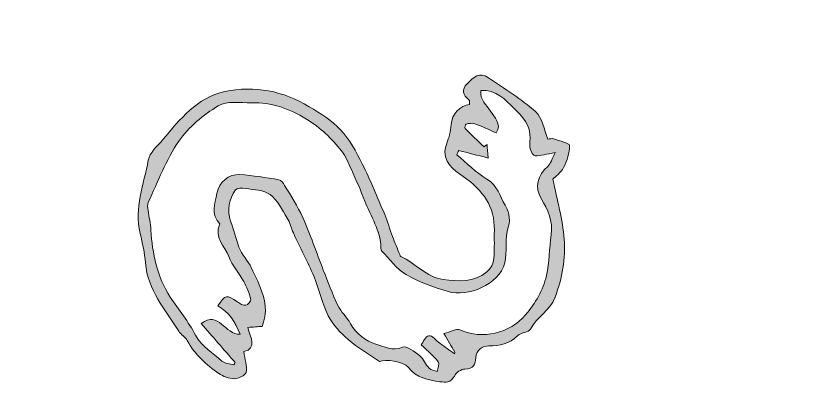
# Model space of a CAD drawing. Header units: inches. Extents: x 2.8 to 15.2, y 2.3 to 21.7.
# Drawn here: x 6.093 to 9.408, y 17.916 to 19.527 of the extents above; entities that cross this region are included whole.
import ezdxf

# ---------------------------------------------------------------- set-up
doc = ezdxf.new("R2010")
doc.units = ezdxf.units.IN
doc.header["$MEASUREMENT"] = 0
doc.layers.add('Layer 1', color=7, linetype='Continuous')

# ---------------------------------------------------------------- blocks, each defined once
blk = doc.blocks.new('block 2')
at = {"layer": 'Layer 1', "lineweight": 0}
blk.add_open_spline([(2.7778, 21.7431), (6.9259, 21.7431), (11.0741, 21.7431), (15.2222, 21.7431), (15.2222, 15.2477), (15.2222, 8.7523), (15.2222, 2.2569), (11.0741, 2.2569), (6.9259, 2.2569), (2.7778, 2.2569), (2.7778, 8.7523), (2.7778, 15.2477), (2.7778, 21.7431)], degree=3, knots=[0, 0, 0, 0, 1, 1, 1, 2, 2, 2, 3, 3, 3, 4, 4, 4, 4], dxfattribs=at)
blk = doc.blocks.new('block 16')
at = {"layer": 'Layer 1', "lineweight": 0}
blk.add_open_spline([(7.611, 18.0845), (7.6333, 18.0965), (7.7126, 18.0858), (7.7307, 18.0615), (7.7648, 18.0159), (7.8134, 18.0078), (7.8633, 18.0009), (7.8867, 17.9977), (7.9085, 17.9963), (7.9233, 18.0244), (7.9308, 18.0386), (7.9524, 18.0539), (7.9675, 18.0537), (8.0028, 18.0532), (8.0116, 18.0746), (8.013, 18.0999), (8.0151, 18.1363), (8.0409, 18.1494), (8.0671, 18.1501), (8.1134, 18.1512), (8.1535, 18.158), (8.1877, 18.1932), (8.201, 18.207), (8.2342, 18.2061), (8.2415, 18.2204), (8.2673, 18.2712), (8.3217, 18.2948), (8.3439, 18.3537), (8.3742, 18.4341), (8.3877, 18.5145), (8.3818, 18.596), (8.3758, 18.6777), (8.352, 18.7581), (8.3347, 18.8457), (8.3448, 18.8562), (8.368, 18.8721), (8.3793, 18.8941), (8.3937, 18.9223), (8.4049, 18.9556), (8.404, 18.9863), (8.4037, 18.9964), (8.3614, 19.006), (8.3378, 19.0141), (8.3302, 19.0167), (8.3207, 19.0135), (8.3136, 19.0131), (8.2969, 19.0531), (8.2908, 19.1016), (8.2634, 19.1263), (8.2033, 19.1804), (8.1327, 19.2228), (8.0658, 19.2693), (8.0274, 19.2961), (8.0033, 19.2699), (7.9777, 19.2449), (7.9502, 19.2181), (7.96, 19.1979), (7.984, 19.1767), (7.9878, 19.1734), (7.9863, 19.1641), (7.9872, 19.1574), (7.9463, 19.1546), (7.9128, 19.116), (7.9101, 19.0734), (7.9093, 19.0593), (7.9072, 19.0451), (7.9037, 19.0314), (7.8976, 19.0075), (7.8838, 18.9839), (7.884, 18.9602), (7.8847, 18.9006), (7.9365, 18.8753), (7.9758, 18.846), (8.0546, 18.7874), (8.0976, 18.7148), (8.0894, 18.615), (8.0884, 18.6033), (8.0907, 18.5915), (8.0903, 18.5797), (8.0889, 18.5369), (8.0964, 18.4896), (8.0584, 18.4588), (8.0049, 18.4154), (7.9405, 18.4185), (7.8768, 18.4276), (7.8063, 18.4376), (7.7605, 18.4944), (7.7, 18.5236), (7.6979, 18.5246), (7.6967, 18.5283), (7.6956, 18.531), (7.6854, 18.5561), (7.6747, 18.5811), (7.6652, 18.6065), (7.6539, 18.637), (7.6452, 18.6686), (7.6326, 18.6986), (7.6024, 18.7698), (7.5734, 18.8416), (7.5386, 18.9105), (7.5134, 18.9604), (7.4855, 19.0115), (7.4479, 19.052), (7.4118, 19.0911), (7.3639, 19.1207), (7.3175, 19.1484), (7.2087, 19.2133), (7.09, 19.2382), (6.9654, 19.2113), (6.8491, 19.1861), (6.7787, 19.0961), (6.7067, 19.0111), (6.6837, 18.984), (6.6511, 18.9562), (6.6456, 18.9248), (6.6279, 18.8242), (6.5851, 18.7257), (6.6118, 18.6196), (6.622, 18.5792), (6.6302, 18.5378), (6.6337, 18.4965), (6.6434, 18.3832), (6.7158, 18.3016), (6.7727, 18.2121), (6.7822, 18.1972), (6.7999, 18.1874), (6.8083, 18.1722), (6.8404, 18.1146), (6.8872, 18.0713), (6.9404, 18.035), (6.9585, 18.0227), (6.9825, 18.0133), (7.0038, 18.0134), (7.0215, 18.0136), (7.0522, 18.0275), (7.0541, 18.0392), (7.0586, 18.0658), (7.049, 18.0948), (7.0447, 18.1264), (7.1015, 18.1402), (7.073, 18.1846), (7.0608, 18.2273), (7.0841, 18.229), (7.1039, 18.2304), (7.1212, 18.2317), (7.1579, 18.3241), (7.1097, 18.4017), (7.0758, 18.4767), (7.0636, 18.5038), (7.0355, 18.5301), (7.0241, 18.5626), (7.0116, 18.5981), (7.0013, 18.6343), (6.9895, 18.6701), (6.9739, 18.7175), (6.9814, 18.7621), (7.0101, 18.8014), (7.016, 18.8094), (7.0381, 18.8093), (7.0517, 18.807), (7.0868, 18.8011), (7.1282, 18.8011), (7.1542, 18.7816), (7.1852, 18.7583), (7.2043, 18.7181), (7.2257, 18.6834), (7.2372, 18.6647), (7.2418, 18.6419), (7.2513, 18.6217), (7.2799, 18.5606), (7.3115, 18.5009), (7.3376, 18.4388), (7.36, 18.3856), (7.3713, 18.3272), (7.3972, 18.276), (7.4162, 18.2386), (7.4475, 18.2052), (7.4797, 18.1774), (7.5199, 18.1426), (7.5667, 18.1153), (7.611, 18.0845)], degree=3, knots=[0, 0, 0, 0, 1, 1, 1, 2, 2, 2, 3, 3, 3, 4, 4, 4, 5, 5, 5, 6, 6, 6, 7, 7, 7, 8, 8, 8, 9, 9, 9, 10, 10, 10, 11, 11, 11, 12, 12, 12, 13, 13, 13, 14, 14, 14, 15, 15, 15, 16, 16, 16, 17, 17, 17, 18, 18, 18, 19, 19, 19, 20, 20, 20, 21, 21, 21, 22, 22, 22, 23, 23, 23, 24, 24, 24, 25, 25, 25, 26, 26, 26, 27, 27, 27, 28, 28, 28, 29, 29, 29, 30, 30, 30, 31, 31, 31, 32, 32, 32, 33, 33, 33, 34, 34, 34, 35, 35, 35, 36, 36, 36, 37, 37, 37, 38, 38, 38, 39, 39, 39, 40, 40, 40, 41, 41, 41, 42, 42, 42, 43, 43, 43, 44, 44, 44, 45, 45, 45, 46, 46, 46, 47, 47, 47, 48, 48, 48, 49, 49, 49, 50, 50, 50, 51, 51, 51, 52, 52, 52, 53, 53, 53, 54, 54, 54, 55, 55, 55, 56, 56, 56, 57, 57, 57, 58, 58, 58, 59, 59, 59, 60, 60, 60, 60], dxfattribs=at)
blk = doc.blocks.new('block 75')
at = {"layer": 'Layer 1', "lineweight": 0}
blk.add_open_spline([(7.611, 18.0845), (7.5667, 18.1153), (7.5199, 18.1426), (7.4797, 18.1774), (7.4475, 18.2052), (7.4162, 18.2386), (7.3972, 18.276), (7.3713, 18.3272), (7.36, 18.3856), (7.3376, 18.4388), (7.3115, 18.5009), (7.2799, 18.5606), (7.2513, 18.6217), (7.2418, 18.6419), (7.2372, 18.6647), (7.2257, 18.6834), (7.2043, 18.7181), (7.1852, 18.7583), (7.1542, 18.7816), (7.1282, 18.8011), (7.0868, 18.8011), (7.0517, 18.807), (7.0381, 18.8093), (7.016, 18.8094), (7.0101, 18.8014), (6.9814, 18.7621), (6.9739, 18.7175), (6.9895, 18.6701), (7.0013, 18.6343), (7.0116, 18.5981), (7.0241, 18.5626), (7.0355, 18.5301), (7.0636, 18.5038), (7.0758, 18.4767), (7.1097, 18.4017), (7.1579, 18.3241), (7.1212, 18.2317), (7.1039, 18.2304), (7.0841, 18.229), (7.0608, 18.2273), (7.073, 18.1846), (7.1015, 18.1402), (7.0447, 18.1264), (7.049, 18.0948), (7.0586, 18.0658), (7.0541, 18.0392), (7.0522, 18.0275), (7.0215, 18.0136), (7.0038, 18.0134), (6.9825, 18.0133), (6.9585, 18.0227), (6.9404, 18.035), (6.8872, 18.0713), (6.8404, 18.1146), (6.8083, 18.1722), (6.7999, 18.1874), (6.7822, 18.1972), (6.7727, 18.2121), (6.7158, 18.3016), (6.6434, 18.3832), (6.6337, 18.4965), (6.6302, 18.5378), (6.622, 18.5792), (6.6118, 18.6196), (6.5851, 18.7257), (6.6279, 18.8242), (6.6456, 18.9248), (6.6511, 18.9562), (6.6837, 18.984), (6.7067, 19.0111), (6.7787, 19.0961), (6.8491, 19.1861), (6.9654, 19.2113), (7.09, 19.2382), (7.2087, 19.2133), (7.3175, 19.1484), (7.3639, 19.1207), (7.4118, 19.0911), (7.4479, 19.052), (7.4855, 19.0115), (7.5134, 18.9604), (7.5386, 18.9105), (7.5734, 18.8416), (7.6024, 18.7698), (7.6326, 18.6986), (7.6452, 18.6686), (7.6539, 18.637), (7.6652, 18.6065), (7.6747, 18.5811), (7.6854, 18.5561), (7.6956, 18.531), (7.6967, 18.5283), (7.6979, 18.5246), (7.7, 18.5236), (7.7605, 18.4944), (7.8063, 18.4376), (7.8768, 18.4276), (7.9405, 18.4185), (8.0049, 18.4154), (8.0584, 18.4588), (8.0964, 18.4896), (8.0889, 18.5369), (8.0903, 18.5797), (8.0907, 18.5915), (8.0884, 18.6033), (8.0894, 18.615), (8.0976, 18.7148), (8.0546, 18.7874), (7.9758, 18.846), (7.9365, 18.8753), (7.8847, 18.9006), (7.884, 18.9602), (7.8838, 18.9839), (7.8976, 19.0075), (7.9037, 19.0314), (7.9072, 19.0451), (7.9093, 19.0593), (7.9101, 19.0734), (7.9128, 19.116), (7.9463, 19.1546), (7.9872, 19.1574), (7.9863, 19.1641), (7.9878, 19.1734), (7.984, 19.1767), (7.96, 19.1979), (7.9502, 19.2181), (7.9777, 19.2449), (8.0033, 19.2699), (8.0274, 19.2961), (8.0658, 19.2693), (8.1327, 19.2228), (8.2033, 19.1804), (8.2634, 19.1263), (8.2908, 19.1016), (8.2969, 19.0531), (8.3136, 19.0131), (8.3207, 19.0135), (8.3302, 19.0167), (8.3378, 19.0141), (8.3614, 19.006), (8.4037, 18.9964), (8.404, 18.9863), (8.4049, 18.9556), (8.3937, 18.9223), (8.3793, 18.8941), (8.368, 18.8721), (8.3448, 18.8562), (8.3347, 18.8457), (8.352, 18.7581), (8.3758, 18.6777), (8.3818, 18.596), (8.3877, 18.5145), (8.3742, 18.4341), (8.3439, 18.3537), (8.3217, 18.2948), (8.2673, 18.2712), (8.2415, 18.2204), (8.2342, 18.2061), (8.201, 18.207), (8.1877, 18.1932), (8.1535, 18.158), (8.1134, 18.1512), (8.0671, 18.1501), (8.0409, 18.1494), (8.0151, 18.1363), (8.013, 18.0999), (8.0116, 18.0746), (8.0028, 18.0532), (7.9675, 18.0537), (7.9524, 18.0539), (7.9308, 18.0386), (7.9233, 18.0244), (7.9085, 17.9963), (7.8867, 17.9977), (7.8633, 18.0009), (7.8134, 18.0078), (7.7648, 18.0159), (7.7307, 18.0615), (7.7126, 18.0858), (7.6333, 18.0965), (7.611, 18.0845)], degree=3, knots=[0, 0, 0, 0, 1, 1, 1, 2, 2, 2, 3, 3, 3, 4, 4, 4, 5, 5, 5, 6, 6, 6, 7, 7, 7, 8, 8, 8, 9, 9, 9, 10, 10, 10, 11, 11, 11, 12, 12, 12, 13, 13, 13, 14, 14, 14, 15, 15, 15, 16, 16, 16, 17, 17, 17, 18, 18, 18, 19, 19, 19, 20, 20, 20, 21, 21, 21, 22, 22, 22, 23, 23, 23, 24, 24, 24, 25, 25, 25, 26, 26, 26, 27, 27, 27, 28, 28, 28, 29, 29, 29, 30, 30, 30, 31, 31, 31, 32, 32, 32, 33, 33, 33, 34, 34, 34, 35, 35, 35, 36, 36, 36, 37, 37, 37, 38, 38, 38, 39, 39, 39, 40, 40, 40, 41, 41, 41, 42, 42, 42, 43, 43, 43, 44, 44, 44, 45, 45, 45, 46, 46, 46, 47, 47, 47, 48, 48, 48, 49, 49, 49, 50, 50, 50, 51, 51, 51, 52, 52, 52, 53, 53, 53, 54, 54, 54, 55, 55, 55, 56, 56, 56, 57, 57, 57, 58, 58, 58, 59, 59, 59, 60, 60, 60, 60], dxfattribs=at)
blk = doc.blocks.new('block 76')
at = {"layer": 'Layer 1', "lineweight": 0}
blk.add_open_spline([(6.8668, 18.2431), (6.94, 18.3005), (6.9658, 18.1957), (7.0288, 18.1988), (7.009, 18.2505), (6.9829, 18.292), (6.9354, 18.3169), (6.9695, 18.3651), (6.9716, 18.3652), (7.0182, 18.3335), (7.0285, 18.3265), (7.0419, 18.3184), (7.0527, 18.3199), (7.0612, 18.321), (7.0756, 18.3381), (7.0739, 18.3445), (7.0671, 18.3702), (7.0573, 18.3957), (7.0444, 18.419), (7.0249, 18.4543), (6.9959, 18.4855), (6.982, 18.5226), (6.9657, 18.5664), (6.9184, 18.6035), (6.9447, 18.6592), (6.9059, 18.6982), (6.9232, 18.7436), (6.9321, 18.7868), (6.9422, 18.835), (6.9812, 18.8682), (7.0285, 18.8652), (7.0828, 18.8616), (7.1369, 18.8525), (7.1907, 18.8434), (7.1998, 18.8418), (7.209, 18.8295), (7.2147, 18.82), (7.2408, 18.7761), (7.2696, 18.7331), (7.2902, 18.6865), (7.322, 18.6145), (7.3476, 18.5398), (7.3764, 18.4665), (7.3958, 18.4171), (7.4141, 18.367), (7.4371, 18.3193), (7.4504, 18.2918), (7.475, 18.27), (7.4898, 18.243), (7.5137, 18.199), (7.5548, 18.1709), (7.5961, 18.1578), (7.6281, 18.1476), (7.6648, 18.1268), (7.7075, 18.1451), (7.7236, 18.1519), (7.7575, 18.1255), (7.779, 18.1087), (7.7952, 18.096), (7.803, 18.0729), (7.8177, 18.0575), (7.8256, 18.0493), (7.8403, 18.0476), (7.8519, 18.043), (7.8536, 18.0571), (7.8619, 18.0764), (7.8557, 18.0844), (7.8372, 18.1082), (7.813, 18.1276), (7.7849, 18.1545), (7.7932, 18.1654), (7.8034, 18.1908), (7.8168, 18.1927), (7.8303, 18.1946), (7.8471, 18.173), (7.8626, 18.1619), (7.883, 18.1471), (7.9035, 18.1324), (7.924, 18.1177), (7.9245, 18.1199), (7.925, 18.1222), (7.9255, 18.1245), (7.9108, 18.1491), (7.8962, 18.1737), (7.8798, 18.2013), (7.9083, 18.2085), (7.9318, 18.2232), (7.9464, 18.2169), (8.0418, 18.1757), (8.1542, 18.2018), (8.2206, 18.2798), (8.2621, 18.3286), (8.2938, 18.3824), (8.3077, 18.4433), (8.3203, 18.4986), (8.3191, 18.5569), (8.3274, 18.6134), (8.3359, 18.6711), (8.313, 18.7189), (8.2855, 18.7653), (8.2583, 18.8112), (8.2697, 18.8636), (8.3129, 18.8993), (8.3261, 18.9102), (8.331, 18.9314), (8.3445, 18.9571), (8.3078, 18.9502), (8.2841, 18.9432), (8.2602, 18.9428), (8.2534, 18.9427), (8.243, 18.9607), (8.24, 18.972), (8.2365, 18.9855), (8.2382, 19.0008), (8.2392, 19.0151), (8.2433, 19.0711), (8.2058, 19.1075), (8.1724, 19.1412), (8.136, 19.1777), (8.0983, 19.2208), (8.0335, 19.2156), (8.0295, 19.1758), (8.0581, 19.1563), (8.0742, 19.1291), (8.0891, 19.104), (8.1234, 19.0786), (8.0978, 19.0389), (8.0684, 19.0519), (8.0393, 19.0662), (8.0089, 19.0773), (7.9981, 19.0812), (7.984, 19.0781), (7.972, 19.0757), (7.9695, 19.0752), (7.966, 19.06), (7.9687, 19.0573), (7.9941, 19.0312), (8.0208, 19.0063), (8.0471, 18.9811), (8.0513, 18.9842), (8.0555, 18.9872), (8.0598, 18.9903), (8.0612, 18.9751), (8.0626, 18.9599), (8.065, 18.9341), (8.0186, 18.9459), (7.9801, 18.9557), (7.9417, 18.9655), (7.9388, 18.9595), (7.9359, 18.9535), (7.933, 18.9475), (7.9749, 18.9133), (8.0135, 18.8737), (8.0594, 18.8464), (8.1032, 18.8204), (8.1137, 18.7744), (8.1349, 18.7376), (8.1462, 18.718), (8.1609, 18.6836), (8.1478, 18.6455), (8.1319, 18.5997), (8.1461, 18.5442), (8.1336, 18.4965), (8.1096, 18.405), (7.9787, 18.3526), (7.8973, 18.3771), (7.837, 18.3952), (7.7758, 18.4162), (7.7218, 18.4477), (7.682, 18.471), (7.6531, 18.5131), (7.6197, 18.5472), (7.6171, 18.5499), (7.6169, 18.5556), (7.6168, 18.56), (7.6159, 18.6322), (7.5737, 18.6902), (7.5495, 18.7543), (7.5327, 18.7988), (7.5131, 18.8423), (7.4934, 18.8856), (7.4813, 18.9124), (7.4704, 18.9412), (7.4522, 18.9636), (7.4105, 19.0151), (7.3661, 19.0604), (7.3057, 19.0969), (7.2317, 19.1417), (7.1596, 19.1668), (7.0761, 19.165), (7.0293, 19.1639), (6.9736, 19.1733), (6.9379, 19.1517), (6.8756, 19.114), (6.8141, 19.0639), (6.7733, 19.0046), (6.7199, 18.9271), (6.6864, 18.8357), (6.6457, 18.7497), (6.6411, 18.7401), (6.6436, 18.7265), (6.6451, 18.715), (6.6485, 18.688), (6.6558, 18.6614), (6.657, 18.6344), (6.6616, 18.5342), (6.6835, 18.439), (6.7375, 18.3536), (6.7715, 18.2998), (6.8144, 18.251), (6.8435, 18.1948), (6.8692, 18.1449), (6.9163, 18.122), (6.9532, 18.0868), (6.9646, 18.076), (6.9863, 18.0762), (7.0033, 18.0713), (7.0051, 18.0744), (7.0068, 18.0775), (7.0086, 18.0806), (6.9615, 18.1346), (6.9144, 18.1885), (6.8668, 18.2431)], degree=3, knots=[0, 0, 0, 0, 1, 1, 1, 2, 2, 2, 3, 3, 3, 4, 4, 4, 5, 5, 5, 6, 6, 6, 7, 7, 7, 8, 8, 8, 9, 9, 9, 10, 10, 10, 11, 11, 11, 12, 12, 12, 13, 13, 13, 14, 14, 14, 15, 15, 15, 16, 16, 16, 17, 17, 17, 18, 18, 18, 19, 19, 19, 20, 20, 20, 21, 21, 21, 22, 22, 22, 23, 23, 23, 24, 24, 24, 25, 25, 25, 26, 26, 26, 27, 27, 27, 28, 28, 28, 29, 29, 29, 30, 30, 30, 31, 31, 31, 32, 32, 32, 33, 33, 33, 34, 34, 34, 35, 35, 35, 36, 36, 36, 37, 37, 37, 38, 38, 38, 39, 39, 39, 40, 40, 40, 41, 41, 41, 42, 42, 42, 43, 43, 43, 44, 44, 44, 45, 45, 45, 46, 46, 46, 47, 47, 47, 48, 48, 48, 49, 49, 49, 50, 50, 50, 51, 51, 51, 52, 52, 52, 53, 53, 53, 54, 54, 54, 55, 55, 55, 56, 56, 56, 57, 57, 57, 58, 58, 58, 59, 59, 59, 60, 60, 60, 61, 61, 61, 62, 62, 62, 63, 63, 63, 64, 64, 64, 65, 65, 65, 66, 66, 66, 67, 67, 67, 68, 68, 68, 69, 69, 69, 70, 70, 70, 71, 71, 71, 72, 72, 72, 73, 73, 73, 74, 74, 74, 74], dxfattribs=at)
blk = doc.blocks.new('block 77')
at = {"layer": 'Layer 1', "true_color": 0xffffff}
h = blk.add_hatch(color=7, dxfattribs=at)
h.dxf.hatch_style = 2
edge = h.paths.add_edge_path()
edge.add_spline(control_points=[(7.611, 18.0845), (7.5667, 18.1153), (7.5199, 18.1426), (7.4797, 18.1774), (7.4475, 18.2052), (7.4162, 18.2386), (7.3972, 18.276), (7.3713, 18.3272), (7.36, 18.3856), (7.3376, 18.4388), (7.3115, 18.5009), (7.2799, 18.5606), (7.2513, 18.6217), (7.2418, 18.6419), (7.2372, 18.6647), (7.2257, 18.6834), (7.2043, 18.7181), (7.1852, 18.7583), (7.1542, 18.7816), (7.1282, 18.8011), (7.0868, 18.8011), (7.0517, 18.807), (7.0381, 18.8093), (7.016, 18.8094), (7.0101, 18.8014), (6.9814, 18.7621), (6.9739, 18.7175), (6.9895, 18.6701), (7.0013, 18.6343), (7.0116, 18.5981), (7.0241, 18.5626), (7.0355, 18.5301), (7.0636, 18.5038), (7.0758, 18.4767), (7.1097, 18.4017), (7.1579, 18.3241), (7.1212, 18.2317), (7.1039, 18.2304), (7.0841, 18.229), (7.0608, 18.2273), (7.073, 18.1846), (7.1015, 18.1402), (7.0447, 18.1264), (7.049, 18.0948), (7.0586, 18.0658), (7.0541, 18.0392), (7.0522, 18.0275), (7.0215, 18.0136), (7.0038, 18.0134), (6.9825, 18.0133), (6.9585, 18.0227), (6.9404, 18.035), (6.8872, 18.0713), (6.8404, 18.1146), (6.8083, 18.1722), (6.7999, 18.1874), (6.7822, 18.1972), (6.7727, 18.2121), (6.7158, 18.3016), (6.6434, 18.3832), (6.6337, 18.4965), (6.6302, 18.5378), (6.622, 18.5792), (6.6118, 18.6196), (6.5851, 18.7257), (6.6279, 18.8242), (6.6456, 18.9248), (6.6511, 18.9562), (6.6837, 18.984), (6.7067, 19.0111), (6.7787, 19.0961), (6.8491, 19.1861), (6.9654, 19.2113), (7.09, 19.2382), (7.2087, 19.2133), (7.3175, 19.1484), (7.3639, 19.1207), (7.4118, 19.0911), (7.4479, 19.052), (7.4855, 19.0115), (7.5134, 18.9604), (7.5386, 18.9105), (7.5734, 18.8416), (7.6024, 18.7698), (7.6326, 18.6986), (7.6452, 18.6686), (7.6539, 18.637), (7.6652, 18.6065), (7.6747, 18.5811), (7.6854, 18.5561), (7.6956, 18.531), (7.6967, 18.5283), (7.6979, 18.5246), (7.7, 18.5236), (7.7605, 18.4944), (7.8063, 18.4376), (7.8768, 18.4276), (7.9405, 18.4185), (8.0049, 18.4154), (8.0584, 18.4588), (8.0964, 18.4896), (8.0889, 18.5369), (8.0903, 18.5797), (8.0907, 18.5915), (8.0884, 18.6033), (8.0894, 18.615), (8.0976, 18.7148), (8.0546, 18.7874), (7.9758, 18.846), (7.9365, 18.8753), (7.8847, 18.9006), (7.884, 18.9602), (7.8838, 18.9839), (7.8976, 19.0075), (7.9037, 19.0314), (7.9072, 19.0451), (7.9093, 19.0593), (7.9101, 19.0734), (7.9128, 19.116), (7.9463, 19.1546), (7.9872, 19.1574), (7.9863, 19.1641), (7.9878, 19.1734), (7.984, 19.1767), (7.96, 19.1979), (7.9502, 19.2181), (7.9777, 19.2449), (8.0033, 19.2699), (8.0274, 19.2961), (8.0658, 19.2693), (8.1327, 19.2228), (8.2033, 19.1804), (8.2634, 19.1263), (8.2908, 19.1016), (8.2969, 19.0531), (8.3136, 19.0131), (8.3207, 19.0135), (8.3302, 19.0167), (8.3378, 19.0141), (8.3614, 19.006), (8.4037, 18.9964), (8.404, 18.9863), (8.4049, 18.9556), (8.3937, 18.9223), (8.3793, 18.8941), (8.368, 18.8721), (8.3448, 18.8562), (8.3347, 18.8457), (8.352, 18.7581), (8.3758, 18.6777), (8.3818, 18.596), (8.3877, 18.5145), (8.3742, 18.4341), (8.3439, 18.3537), (8.3217, 18.2948), (8.2673, 18.2712), (8.2415, 18.2204), (8.2342, 18.2061), (8.201, 18.207), (8.1877, 18.1932), (8.1535, 18.158), (8.1134, 18.1512), (8.0671, 18.1501), (8.0409, 18.1494), (8.0151, 18.1363), (8.013, 18.0999), (8.0116, 18.0746), (8.0028, 18.0532), (7.9675, 18.0537), (7.9524, 18.0539), (7.9308, 18.0386), (7.9233, 18.0244), (7.9085, 17.9963), (7.8867, 17.9977), (7.8633, 18.0009), (7.8134, 18.0078), (7.7648, 18.0159), (7.7307, 18.0615), (7.7126, 18.0858), (7.6333, 18.0965), (7.611, 18.0845)], knot_values=[0, 0, 0, 0, 1, 1, 1, 2, 2, 2, 3, 3, 3, 4, 4, 4, 5, 5, 5, 6, 6, 6, 7, 7, 7, 8, 8, 8, 9, 9, 9, 10, 10, 10, 11, 11, 11, 12, 12, 12, 13, 13, 13, 14, 14, 14, 15, 15, 15, 16, 16, 16, 17, 17, 17, 18, 18, 18, 19, 19, 19, 20, 20, 20, 21, 21, 21, 22, 22, 22, 23, 23, 23, 24, 24, 24, 25, 25, 25, 26, 26, 26, 27, 27, 27, 28, 28, 28, 29, 29, 29, 30, 30, 30, 31, 31, 31, 32, 32, 32, 33, 33, 33, 34, 34, 34, 35, 35, 35, 36, 36, 36, 37, 37, 37, 38, 38, 38, 39, 39, 39, 40, 40, 40, 41, 41, 41, 42, 42, 42, 43, 43, 43, 44, 44, 44, 45, 45, 45, 46, 46, 46, 47, 47, 47, 48, 48, 48, 49, 49, 49, 50, 50, 50, 51, 51, 51, 52, 52, 52, 53, 53, 53, 54, 54, 54, 55, 55, 55, 56, 56, 56, 57, 57, 57, 58, 58, 58, 59, 59, 59, 60, 60, 60, 60], degree=3, periodic=1)
edge = h.paths.add_edge_path()
edge.add_spline(control_points=[(6.8668, 18.2431), (6.94, 18.3005), (6.9658, 18.1957), (7.0288, 18.1988), (7.009, 18.2505), (6.9829, 18.292), (6.9354, 18.3169), (6.9695, 18.3651), (6.9716, 18.3652), (7.0182, 18.3335), (7.0285, 18.3265), (7.0419, 18.3184), (7.0527, 18.3199), (7.0612, 18.321), (7.0756, 18.3381), (7.0739, 18.3445), (7.0671, 18.3702), (7.0573, 18.3957), (7.0444, 18.419), (7.0249, 18.4543), (6.9959, 18.4855), (6.982, 18.5226), (6.9657, 18.5664), (6.9184, 18.6035), (6.9447, 18.6592), (6.9059, 18.6982), (6.9232, 18.7436), (6.9321, 18.7868), (6.9422, 18.835), (6.9812, 18.8682), (7.0285, 18.8652), (7.0828, 18.8616), (7.1369, 18.8525), (7.1907, 18.8434), (7.1998, 18.8418), (7.209, 18.8295), (7.2147, 18.82), (7.2408, 18.7761), (7.2696, 18.7331), (7.2902, 18.6865), (7.322, 18.6145), (7.3476, 18.5398), (7.3764, 18.4665), (7.3958, 18.4171), (7.4141, 18.367), (7.4371, 18.3193), (7.4504, 18.2918), (7.475, 18.27), (7.4898, 18.243), (7.5137, 18.199), (7.5548, 18.1709), (7.5961, 18.1578), (7.6281, 18.1476), (7.6648, 18.1268), (7.7075, 18.1451), (7.7236, 18.1519), (7.7575, 18.1255), (7.779, 18.1087), (7.7952, 18.096), (7.803, 18.0729), (7.8177, 18.0575), (7.8256, 18.0493), (7.8403, 18.0476), (7.8519, 18.043), (7.8536, 18.0571), (7.8619, 18.0764), (7.8557, 18.0844), (7.8372, 18.1082), (7.813, 18.1276), (7.7849, 18.1545), (7.7932, 18.1654), (7.8034, 18.1908), (7.8168, 18.1927), (7.8303, 18.1946), (7.8471, 18.173), (7.8626, 18.1619), (7.883, 18.1471), (7.9035, 18.1324), (7.924, 18.1177), (7.9245, 18.1199), (7.925, 18.1222), (7.9255, 18.1245), (7.9108, 18.1491), (7.8962, 18.1737), (7.8798, 18.2013), (7.9083, 18.2085), (7.9318, 18.2232), (7.9464, 18.2169), (8.0418, 18.1757), (8.1542, 18.2018), (8.2206, 18.2798), (8.2621, 18.3286), (8.2938, 18.3824), (8.3077, 18.4433), (8.3203, 18.4986), (8.3191, 18.5569), (8.3274, 18.6134), (8.3359, 18.6711), (8.313, 18.7189), (8.2855, 18.7653), (8.2583, 18.8112), (8.2697, 18.8636), (8.3129, 18.8993), (8.3261, 18.9102), (8.331, 18.9314), (8.3445, 18.9571), (8.3078, 18.9502), (8.2841, 18.9432), (8.2602, 18.9428), (8.2534, 18.9427), (8.243, 18.9607), (8.24, 18.972), (8.2365, 18.9855), (8.2382, 19.0008), (8.2392, 19.0151), (8.2433, 19.0711), (8.2058, 19.1075), (8.1724, 19.1412), (8.136, 19.1777), (8.0983, 19.2208), (8.0335, 19.2156), (8.0295, 19.1758), (8.0581, 19.1563), (8.0742, 19.1291), (8.0891, 19.104), (8.1234, 19.0786), (8.0978, 19.0389), (8.0684, 19.0519), (8.0393, 19.0662), (8.0089, 19.0773), (7.9981, 19.0812), (7.984, 19.0781), (7.972, 19.0757), (7.9695, 19.0752), (7.966, 19.06), (7.9687, 19.0573), (7.9941, 19.0312), (8.0208, 19.0063), (8.0471, 18.9811), (8.0513, 18.9842), (8.0555, 18.9872), (8.0598, 18.9903), (8.0612, 18.9751), (8.0626, 18.9599), (8.065, 18.9341), (8.0186, 18.9459), (7.9801, 18.9557), (7.9417, 18.9655), (7.9388, 18.9595), (7.9359, 18.9535), (7.933, 18.9475), (7.9749, 18.9133), (8.0135, 18.8737), (8.0594, 18.8464), (8.1032, 18.8204), (8.1137, 18.7744), (8.1349, 18.7376), (8.1462, 18.718), (8.1609, 18.6836), (8.1478, 18.6455), (8.1319, 18.5997), (8.1461, 18.5442), (8.1336, 18.4965), (8.1096, 18.405), (7.9787, 18.3526), (7.8973, 18.3771), (7.837, 18.3952), (7.7758, 18.4162), (7.7218, 18.4477), (7.682, 18.471), (7.6531, 18.5131), (7.6197, 18.5472), (7.6171, 18.5499), (7.6169, 18.5556), (7.6168, 18.56), (7.6159, 18.6322), (7.5737, 18.6902), (7.5495, 18.7543), (7.5327, 18.7988), (7.5131, 18.8423), (7.4934, 18.8856), (7.4813, 18.9124), (7.4704, 18.9412), (7.4522, 18.9636), (7.4105, 19.0151), (7.3661, 19.0604), (7.3057, 19.0969), (7.2317, 19.1417), (7.1596, 19.1668), (7.0761, 19.165), (7.0293, 19.1639), (6.9736, 19.1733), (6.9379, 19.1517), (6.8756, 19.114), (6.8141, 19.0639), (6.7733, 19.0046), (6.7199, 18.9271), (6.6864, 18.8357), (6.6457, 18.7497), (6.6411, 18.7401), (6.6436, 18.7265), (6.6451, 18.715), (6.6485, 18.688), (6.6558, 18.6614), (6.657, 18.6344), (6.6616, 18.5342), (6.6835, 18.439), (6.7375, 18.3536), (6.7715, 18.2998), (6.8144, 18.251), (6.8435, 18.1948), (6.8692, 18.1449), (6.9163, 18.122), (6.9532, 18.0868), (6.9646, 18.076), (6.9863, 18.0762), (7.0033, 18.0713), (7.0051, 18.0744), (7.0068, 18.0775), (7.0086, 18.0806), (6.9615, 18.1346), (6.9144, 18.1885), (6.8668, 18.2431)], knot_values=[0, 0, 0, 0, 1, 1, 1, 2, 2, 2, 3, 3, 3, 4, 4, 4, 5, 5, 5, 6, 6, 6, 7, 7, 7, 8, 8, 8, 9, 9, 9, 10, 10, 10, 11, 11, 11, 12, 12, 12, 13, 13, 13, 14, 14, 14, 15, 15, 15, 16, 16, 16, 17, 17, 17, 18, 18, 18, 19, 19, 19, 20, 20, 20, 21, 21, 21, 22, 22, 22, 23, 23, 23, 24, 24, 24, 25, 25, 25, 26, 26, 26, 27, 27, 27, 28, 28, 28, 29, 29, 29, 30, 30, 30, 31, 31, 31, 32, 32, 32, 33, 33, 33, 34, 34, 34, 35, 35, 35, 36, 36, 36, 37, 37, 37, 38, 38, 38, 39, 39, 39, 40, 40, 40, 41, 41, 41, 42, 42, 42, 43, 43, 43, 44, 44, 44, 45, 45, 45, 46, 46, 46, 47, 47, 47, 48, 48, 48, 49, 49, 49, 50, 50, 50, 51, 51, 51, 52, 52, 52, 53, 53, 53, 54, 54, 54, 55, 55, 55, 56, 56, 56, 57, 57, 57, 58, 58, 58, 59, 59, 59, 60, 60, 60, 61, 61, 61, 62, 62, 62, 63, 63, 63, 64, 64, 64, 65, 65, 65, 66, 66, 66, 67, 67, 67, 68, 68, 68, 69, 69, 69, 70, 70, 70, 71, 71, 71, 72, 72, 72, 73, 73, 73, 74, 74, 74, 74], degree=3, periodic=1)
at = {"layer": 'Layer 1', "lineweight": 0}
for points, knots in [([(7.611, 18.0845), (7.5667, 18.1153), (7.5199, 18.1426), (7.4797, 18.1774), (7.4475, 18.2052), (7.4162, 18.2386), (7.3972, 18.276), (7.3713, 18.3272), (7.36, 18.3856), (7.3376, 18.4388), (7.3115, 18.5009), (7.2799, 18.5606), (7.2513, 18.6217), (7.2418, 18.6419), (7.2372, 18.6647), (7.2257, 18.6834), (7.2043, 18.7181), (7.1852, 18.7583), (7.1542, 18.7816), (7.1282, 18.8011), (7.0868, 18.8011), (7.0517, 18.807), (7.0381, 18.8093), (7.016, 18.8094), (7.0101, 18.8014), (6.9814, 18.7621), (6.9739, 18.7175), (6.9895, 18.6701), (7.0013, 18.6343), (7.0116, 18.5981), (7.0241, 18.5626), (7.0355, 18.5301), (7.0636, 18.5038), (7.0758, 18.4767), (7.1097, 18.4017), (7.1579, 18.3241), (7.1212, 18.2317), (7.1039, 18.2304), (7.0841, 18.229), (7.0608, 18.2273), (7.073, 18.1846), (7.1015, 18.1402), (7.0447, 18.1264), (7.049, 18.0948), (7.0586, 18.0658), (7.0541, 18.0392), (7.0522, 18.0275), (7.0215, 18.0136), (7.0038, 18.0134), (6.9825, 18.0133), (6.9585, 18.0227), (6.9404, 18.035), (6.8872, 18.0713), (6.8404, 18.1146), (6.8083, 18.1722), (6.7999, 18.1874), (6.7822, 18.1972), (6.7727, 18.2121), (6.7158, 18.3016), (6.6434, 18.3832), (6.6337, 18.4965), (6.6302, 18.5378), (6.622, 18.5792), (6.6118, 18.6196), (6.5851, 18.7257), (6.6279, 18.8242), (6.6456, 18.9248), (6.6511, 18.9562), (6.6837, 18.984), (6.7067, 19.0111), (6.7787, 19.0961), (6.8491, 19.1861), (6.9654, 19.2113), (7.09, 19.2382), (7.2087, 19.2133), (7.3175, 19.1484), (7.3639, 19.1207), (7.4118, 19.0911), (7.4479, 19.052), (7.4855, 19.0115), (7.5134, 18.9604), (7.5386, 18.9105), (7.5734, 18.8416), (7.6024, 18.7698), (7.6326, 18.6986), (7.6452, 18.6686), (7.6539, 18.637), (7.6652, 18.6065), (7.6747, 18.5811), (7.6854, 18.5561), (7.6956, 18.531), (7.6967, 18.5283), (7.6979, 18.5246), (7.7, 18.5236), (7.7605, 18.4944), (7.8063, 18.4376), (7.8768, 18.4276), (7.9405, 18.4185), (8.0049, 18.4154), (8.0584, 18.4588), (8.0964, 18.4896), (8.0889, 18.5369), (8.0903, 18.5797), (8.0907, 18.5915), (8.0884, 18.6033), (8.0894, 18.615), (8.0976, 18.7148), (8.0546, 18.7874), (7.9758, 18.846), (7.9365, 18.8753), (7.8847, 18.9006), (7.884, 18.9602), (7.8838, 18.9839), (7.8976, 19.0075), (7.9037, 19.0314), (7.9072, 19.0451), (7.9093, 19.0593), (7.9101, 19.0734), (7.9128, 19.116), (7.9463, 19.1546), (7.9872, 19.1574), (7.9863, 19.1641), (7.9878, 19.1734), (7.984, 19.1767), (7.96, 19.1979), (7.9502, 19.2181), (7.9777, 19.2449), (8.0033, 19.2699), (8.0274, 19.2961), (8.0658, 19.2693), (8.1327, 19.2228), (8.2033, 19.1804), (8.2634, 19.1263), (8.2908, 19.1016), (8.2969, 19.0531), (8.3136, 19.0131), (8.3207, 19.0135), (8.3302, 19.0167), (8.3378, 19.0141), (8.3614, 19.006), (8.4037, 18.9964), (8.404, 18.9863), (8.4049, 18.9556), (8.3937, 18.9223), (8.3793, 18.8941), (8.368, 18.8721), (8.3448, 18.8562), (8.3347, 18.8457), (8.352, 18.7581), (8.3758, 18.6777), (8.3818, 18.596), (8.3877, 18.5145), (8.3742, 18.4341), (8.3439, 18.3537), (8.3217, 18.2948), (8.2673, 18.2712), (8.2415, 18.2204), (8.2342, 18.2061), (8.201, 18.207), (8.1877, 18.1932), (8.1535, 18.158), (8.1134, 18.1512), (8.0671, 18.1501), (8.0409, 18.1494), (8.0151, 18.1363), (8.013, 18.0999), (8.0116, 18.0746), (8.0028, 18.0532), (7.9675, 18.0537), (7.9524, 18.0539), (7.9308, 18.0386), (7.9233, 18.0244), (7.9085, 17.9963), (7.8867, 17.9977), (7.8633, 18.0009), (7.8134, 18.0078), (7.7648, 18.0159), (7.7307, 18.0615), (7.7126, 18.0858), (7.6333, 18.0965), (7.611, 18.0845)], [0, 0, 0, 0, 1, 1, 1, 2, 2, 2, 3, 3, 3, 4, 4, 4, 5, 5, 5, 6, 6, 6, 7, 7, 7, 8, 8, 8, 9, 9, 9, 10, 10, 10, 11, 11, 11, 12, 12, 12, 13, 13, 13, 14, 14, 14, 15, 15, 15, 16, 16, 16, 17, 17, 17, 18, 18, 18, 19, 19, 19, 20, 20, 20, 21, 21, 21, 22, 22, 22, 23, 23, 23, 24, 24, 24, 25, 25, 25, 26, 26, 26, 27, 27, 27, 28, 28, 28, 29, 29, 29, 30, 30, 30, 31, 31, 31, 32, 32, 32, 33, 33, 33, 34, 34, 34, 35, 35, 35, 36, 36, 36, 37, 37, 37, 38, 38, 38, 39, 39, 39, 40, 40, 40, 41, 41, 41, 42, 42, 42, 43, 43, 43, 44, 44, 44, 45, 45, 45, 46, 46, 46, 47, 47, 47, 48, 48, 48, 49, 49, 49, 50, 50, 50, 51, 51, 51, 52, 52, 52, 53, 53, 53, 54, 54, 54, 55, 55, 55, 56, 56, 56, 57, 57, 57, 58, 58, 58, 59, 59, 59, 60, 60, 60, 60]), ([(6.8668, 18.2431), (6.94, 18.3005), (6.9658, 18.1957), (7.0288, 18.1988), (7.009, 18.2505), (6.9829, 18.292), (6.9354, 18.3169), (6.9695, 18.3651), (6.9716, 18.3652), (7.0182, 18.3335), (7.0285, 18.3265), (7.0419, 18.3184), (7.0527, 18.3199), (7.0612, 18.321), (7.0756, 18.3381), (7.0739, 18.3445), (7.0671, 18.3702), (7.0573, 18.3957), (7.0444, 18.419), (7.0249, 18.4543), (6.9959, 18.4855), (6.982, 18.5226), (6.9657, 18.5664), (6.9184, 18.6035), (6.9447, 18.6592), (6.9059, 18.6982), (6.9232, 18.7436), (6.9321, 18.7868), (6.9422, 18.835), (6.9812, 18.8682), (7.0285, 18.8652), (7.0828, 18.8616), (7.1369, 18.8525), (7.1907, 18.8434), (7.1998, 18.8418), (7.209, 18.8295), (7.2147, 18.82), (7.2408, 18.7761), (7.2696, 18.7331), (7.2902, 18.6865), (7.322, 18.6145), (7.3476, 18.5398), (7.3764, 18.4665), (7.3958, 18.4171), (7.4141, 18.367), (7.4371, 18.3193), (7.4504, 18.2918), (7.475, 18.27), (7.4898, 18.243), (7.5137, 18.199), (7.5548, 18.1709), (7.5961, 18.1578), (7.6281, 18.1476), (7.6648, 18.1268), (7.7075, 18.1451), (7.7236, 18.1519), (7.7575, 18.1255), (7.779, 18.1087), (7.7952, 18.096), (7.803, 18.0729), (7.8177, 18.0575), (7.8256, 18.0493), (7.8403, 18.0476), (7.8519, 18.043), (7.8536, 18.0571), (7.8619, 18.0764), (7.8557, 18.0844), (7.8372, 18.1082), (7.813, 18.1276), (7.7849, 18.1545), (7.7932, 18.1654), (7.8034, 18.1908), (7.8168, 18.1927), (7.8303, 18.1946), (7.8471, 18.173), (7.8626, 18.1619), (7.883, 18.1471), (7.9035, 18.1324), (7.924, 18.1177), (7.9245, 18.1199), (7.925, 18.1222), (7.9255, 18.1245), (7.9108, 18.1491), (7.8962, 18.1737), (7.8798, 18.2013), (7.9083, 18.2085), (7.9318, 18.2232), (7.9464, 18.2169), (8.0418, 18.1757), (8.1542, 18.2018), (8.2206, 18.2798), (8.2621, 18.3286), (8.2938, 18.3824), (8.3077, 18.4433), (8.3203, 18.4986), (8.3191, 18.5569), (8.3274, 18.6134), (8.3359, 18.6711), (8.313, 18.7189), (8.2855, 18.7653), (8.2583, 18.8112), (8.2697, 18.8636), (8.3129, 18.8993), (8.3261, 18.9102), (8.331, 18.9314), (8.3445, 18.9571), (8.3078, 18.9502), (8.2841, 18.9432), (8.2602, 18.9428), (8.2534, 18.9427), (8.243, 18.9607), (8.24, 18.972), (8.2365, 18.9855), (8.2382, 19.0008), (8.2392, 19.0151), (8.2433, 19.0711), (8.2058, 19.1075), (8.1724, 19.1412), (8.136, 19.1777), (8.0983, 19.2208), (8.0335, 19.2156), (8.0295, 19.1758), (8.0581, 19.1563), (8.0742, 19.1291), (8.0891, 19.104), (8.1234, 19.0786), (8.0978, 19.0389), (8.0684, 19.0519), (8.0393, 19.0662), (8.0089, 19.0773), (7.9981, 19.0812), (7.984, 19.0781), (7.972, 19.0757), (7.9695, 19.0752), (7.966, 19.06), (7.9687, 19.0573), (7.9941, 19.0312), (8.0208, 19.0063), (8.0471, 18.9811), (8.0513, 18.9842), (8.0555, 18.9872), (8.0598, 18.9903), (8.0612, 18.9751), (8.0626, 18.9599), (8.065, 18.9341), (8.0186, 18.9459), (7.9801, 18.9557), (7.9417, 18.9655), (7.9388, 18.9595), (7.9359, 18.9535), (7.933, 18.9475), (7.9749, 18.9133), (8.0135, 18.8737), (8.0594, 18.8464), (8.1032, 18.8204), (8.1137, 18.7744), (8.1349, 18.7376), (8.1462, 18.718), (8.1609, 18.6836), (8.1478, 18.6455), (8.1319, 18.5997), (8.1461, 18.5442), (8.1336, 18.4965), (8.1096, 18.405), (7.9787, 18.3526), (7.8973, 18.3771), (7.837, 18.3952), (7.7758, 18.4162), (7.7218, 18.4477), (7.682, 18.471), (7.6531, 18.5131), (7.6197, 18.5472), (7.6171, 18.5499), (7.6169, 18.5556), (7.6168, 18.56), (7.6159, 18.6322), (7.5737, 18.6902), (7.5495, 18.7543), (7.5327, 18.7988), (7.5131, 18.8423), (7.4934, 18.8856), (7.4813, 18.9124), (7.4704, 18.9412), (7.4522, 18.9636), (7.4105, 19.0151), (7.3661, 19.0604), (7.3057, 19.0969), (7.2317, 19.1417), (7.1596, 19.1668), (7.0761, 19.165), (7.0293, 19.1639), (6.9736, 19.1733), (6.9379, 19.1517), (6.8756, 19.114), (6.8141, 19.0639), (6.7733, 19.0046), (6.7199, 18.9271), (6.6864, 18.8357), (6.6457, 18.7497), (6.6411, 18.7401), (6.6436, 18.7265), (6.6451, 18.715), (6.6485, 18.688), (6.6558, 18.6614), (6.657, 18.6344), (6.6616, 18.5342), (6.6835, 18.439), (6.7375, 18.3536), (6.7715, 18.2998), (6.8144, 18.251), (6.8435, 18.1948), (6.8692, 18.1449), (6.9163, 18.122), (6.9532, 18.0868), (6.9646, 18.076), (6.9863, 18.0762), (7.0033, 18.0713), (7.0051, 18.0744), (7.0068, 18.0775), (7.0086, 18.0806), (6.9615, 18.1346), (6.9144, 18.1885), (6.8668, 18.2431)], [0, 0, 0, 0, 1, 1, 1, 2, 2, 2, 3, 3, 3, 4, 4, 4, 5, 5, 5, 6, 6, 6, 7, 7, 7, 8, 8, 8, 9, 9, 9, 10, 10, 10, 11, 11, 11, 12, 12, 12, 13, 13, 13, 14, 14, 14, 15, 15, 15, 16, 16, 16, 17, 17, 17, 18, 18, 18, 19, 19, 19, 20, 20, 20, 21, 21, 21, 22, 22, 22, 23, 23, 23, 24, 24, 24, 25, 25, 25, 26, 26, 26, 27, 27, 27, 28, 28, 28, 29, 29, 29, 30, 30, 30, 31, 31, 31, 32, 32, 32, 33, 33, 33, 34, 34, 34, 35, 35, 35, 36, 36, 36, 37, 37, 37, 38, 38, 38, 39, 39, 39, 40, 40, 40, 41, 41, 41, 42, 42, 42, 43, 43, 43, 44, 44, 44, 45, 45, 45, 46, 46, 46, 47, 47, 47, 48, 48, 48, 49, 49, 49, 50, 50, 50, 51, 51, 51, 52, 52, 52, 53, 53, 53, 54, 54, 54, 55, 55, 55, 56, 56, 56, 57, 57, 57, 58, 58, 58, 59, 59, 59, 60, 60, 60, 61, 61, 61, 62, 62, 62, 63, 63, 63, 64, 64, 64, 65, 65, 65, 66, 66, 66, 67, 67, 67, 68, 68, 68, 69, 69, 69, 70, 70, 70, 71, 71, 71, 72, 72, 72, 73, 73, 73, 74, 74, 74, 74])]:
    blk.add_open_spline(points, degree=3, knots=knots, dxfattribs=at)
blk = doc.blocks.new('block 152')
at = {"layer": 'Layer 1', "lineweight": 0}
blk.add_open_spline([(6.8668, 18.2431), (6.9144, 18.1885), (6.9615, 18.1346), (7.0086, 18.0806), (7.0068, 18.0775), (7.0051, 18.0744), (7.0033, 18.0713), (6.9863, 18.0762), (6.9646, 18.076), (6.9532, 18.0868), (6.9163, 18.122), (6.8692, 18.1449), (6.8435, 18.1948), (6.8144, 18.251), (6.7715, 18.2998), (6.7375, 18.3536), (6.6835, 18.439), (6.6616, 18.5342), (6.657, 18.6344), (6.6558, 18.6614), (6.6485, 18.688), (6.6451, 18.715), (6.6436, 18.7265), (6.6411, 18.7401), (6.6457, 18.7497), (6.6864, 18.8357), (6.7199, 18.9271), (6.7733, 19.0046), (6.8141, 19.0639), (6.8756, 19.114), (6.9379, 19.1517), (6.9736, 19.1733), (7.0293, 19.1639), (7.0761, 19.165), (7.1596, 19.1668), (7.2317, 19.1417), (7.3057, 19.0969), (7.3661, 19.0604), (7.4105, 19.0151), (7.4522, 18.9636), (7.4704, 18.9412), (7.4813, 18.9124), (7.4934, 18.8856), (7.5131, 18.8423), (7.5327, 18.7988), (7.5495, 18.7543), (7.5737, 18.6902), (7.6159, 18.6322), (7.6168, 18.56), (7.6169, 18.5556), (7.6171, 18.5499), (7.6197, 18.5472), (7.6531, 18.5131), (7.682, 18.471), (7.7218, 18.4477), (7.7758, 18.4162), (7.837, 18.3952), (7.8973, 18.3771), (7.9787, 18.3526), (8.1096, 18.405), (8.1336, 18.4965), (8.1461, 18.5442), (8.1319, 18.5997), (8.1478, 18.6455), (8.1609, 18.6836), (8.1462, 18.718), (8.1349, 18.7376), (8.1137, 18.7744), (8.1032, 18.8204), (8.0594, 18.8464), (8.0135, 18.8737), (7.9749, 18.9133), (7.933, 18.9475), (7.9359, 18.9535), (7.9388, 18.9595), (7.9417, 18.9655), (7.9801, 18.9557), (8.0186, 18.9459), (8.065, 18.9341), (8.0626, 18.9599), (8.0612, 18.9751), (8.0598, 18.9903), (8.0555, 18.9872), (8.0513, 18.9842), (8.0471, 18.9811), (8.0208, 19.0063), (7.9941, 19.0312), (7.9687, 19.0573), (7.966, 19.06), (7.9695, 19.0752), (7.972, 19.0757), (7.984, 19.0781), (7.9981, 19.0812), (8.0089, 19.0773), (8.0393, 19.0662), (8.0684, 19.0519), (8.0978, 19.0389), (8.1234, 19.0786), (8.0891, 19.104), (8.0742, 19.1291), (8.0581, 19.1563), (8.0295, 19.1758), (8.0335, 19.2156), (8.0983, 19.2208), (8.136, 19.1777), (8.1724, 19.1412), (8.2058, 19.1075), (8.2433, 19.0711), (8.2392, 19.0151), (8.2382, 19.0008), (8.2365, 18.9855), (8.24, 18.972), (8.243, 18.9607), (8.2534, 18.9427), (8.2602, 18.9428), (8.2841, 18.9432), (8.3078, 18.9502), (8.3445, 18.9571), (8.331, 18.9314), (8.3261, 18.9102), (8.3129, 18.8993), (8.2697, 18.8636), (8.2583, 18.8112), (8.2855, 18.7653), (8.313, 18.7189), (8.3359, 18.6711), (8.3274, 18.6134), (8.3191, 18.5569), (8.3203, 18.4986), (8.3077, 18.4433), (8.2938, 18.3824), (8.2621, 18.3286), (8.2206, 18.2798), (8.1542, 18.2018), (8.0418, 18.1757), (7.9464, 18.2169), (7.9318, 18.2232), (7.9083, 18.2085), (7.8798, 18.2013), (7.8962, 18.1737), (7.9108, 18.1491), (7.9255, 18.1245), (7.925, 18.1222), (7.9245, 18.1199), (7.924, 18.1177), (7.9035, 18.1324), (7.883, 18.1471), (7.8626, 18.1619), (7.8471, 18.173), (7.8303, 18.1946), (7.8168, 18.1927), (7.8034, 18.1908), (7.7932, 18.1654), (7.7849, 18.1545), (7.813, 18.1276), (7.8372, 18.1082), (7.8557, 18.0844), (7.8619, 18.0764), (7.8536, 18.0571), (7.8519, 18.043), (7.8403, 18.0476), (7.8256, 18.0493), (7.8177, 18.0575), (7.803, 18.0729), (7.7952, 18.096), (7.779, 18.1087), (7.7575, 18.1255), (7.7236, 18.1519), (7.7075, 18.1451), (7.6648, 18.1268), (7.6281, 18.1476), (7.5961, 18.1578), (7.5548, 18.1709), (7.5137, 18.199), (7.4898, 18.243), (7.475, 18.27), (7.4504, 18.2918), (7.4371, 18.3193), (7.4141, 18.367), (7.3958, 18.4171), (7.3764, 18.4665), (7.3476, 18.5398), (7.322, 18.6145), (7.2902, 18.6865), (7.2696, 18.7331), (7.2408, 18.7761), (7.2147, 18.82), (7.209, 18.8295), (7.1998, 18.8418), (7.1907, 18.8434), (7.1369, 18.8525), (7.0828, 18.8616), (7.0285, 18.8652), (6.9812, 18.8682), (6.9422, 18.835), (6.9321, 18.7868), (6.9232, 18.7436), (6.9059, 18.6982), (6.9447, 18.6592), (6.9184, 18.6035), (6.9657, 18.5664), (6.982, 18.5226), (6.9959, 18.4855), (7.0249, 18.4543), (7.0444, 18.419), (7.0573, 18.3957), (7.0671, 18.3702), (7.0739, 18.3445), (7.0756, 18.3381), (7.0612, 18.321), (7.0527, 18.3199), (7.0419, 18.3184), (7.0285, 18.3265), (7.0182, 18.3335), (6.9716, 18.3652), (6.9695, 18.3651), (6.9354, 18.3169), (6.9829, 18.292), (7.009, 18.2505), (7.0288, 18.1988), (6.9658, 18.1957), (6.94, 18.3005), (6.8668, 18.2431)], degree=3, knots=[0, 0, 0, 0, 1, 1, 1, 2, 2, 2, 3, 3, 3, 4, 4, 4, 5, 5, 5, 6, 6, 6, 7, 7, 7, 8, 8, 8, 9, 9, 9, 10, 10, 10, 11, 11, 11, 12, 12, 12, 13, 13, 13, 14, 14, 14, 15, 15, 15, 16, 16, 16, 17, 17, 17, 18, 18, 18, 19, 19, 19, 20, 20, 20, 21, 21, 21, 22, 22, 22, 23, 23, 23, 24, 24, 24, 25, 25, 25, 26, 26, 26, 27, 27, 27, 28, 28, 28, 29, 29, 29, 30, 30, 30, 31, 31, 31, 32, 32, 32, 33, 33, 33, 34, 34, 34, 35, 35, 35, 36, 36, 36, 37, 37, 37, 38, 38, 38, 39, 39, 39, 40, 40, 40, 41, 41, 41, 42, 42, 42, 43, 43, 43, 44, 44, 44, 45, 45, 45, 46, 46, 46, 47, 47, 47, 48, 48, 48, 49, 49, 49, 50, 50, 50, 51, 51, 51, 52, 52, 52, 53, 53, 53, 54, 54, 54, 55, 55, 55, 56, 56, 56, 57, 57, 57, 58, 58, 58, 59, 59, 59, 60, 60, 60, 61, 61, 61, 62, 62, 62, 63, 63, 63, 64, 64, 64, 65, 65, 65, 66, 66, 66, 67, 67, 67, 68, 68, 68, 69, 69, 69, 70, 70, 70, 71, 71, 71, 72, 72, 72, 73, 73, 73, 74, 74, 74, 74], dxfattribs=at)

msp = doc.modelspace()

# ---------------------------------------------------------------- block references
at = {"layer": 'Layer 1'}
for name in ['block 2', 'block 16', 'block 75', 'block 77', 'block 76', 'block 152']:
    msp.add_blockref(name, (0, 0), dxfattribs=at)

doc.saveas('drawing.dxf')
